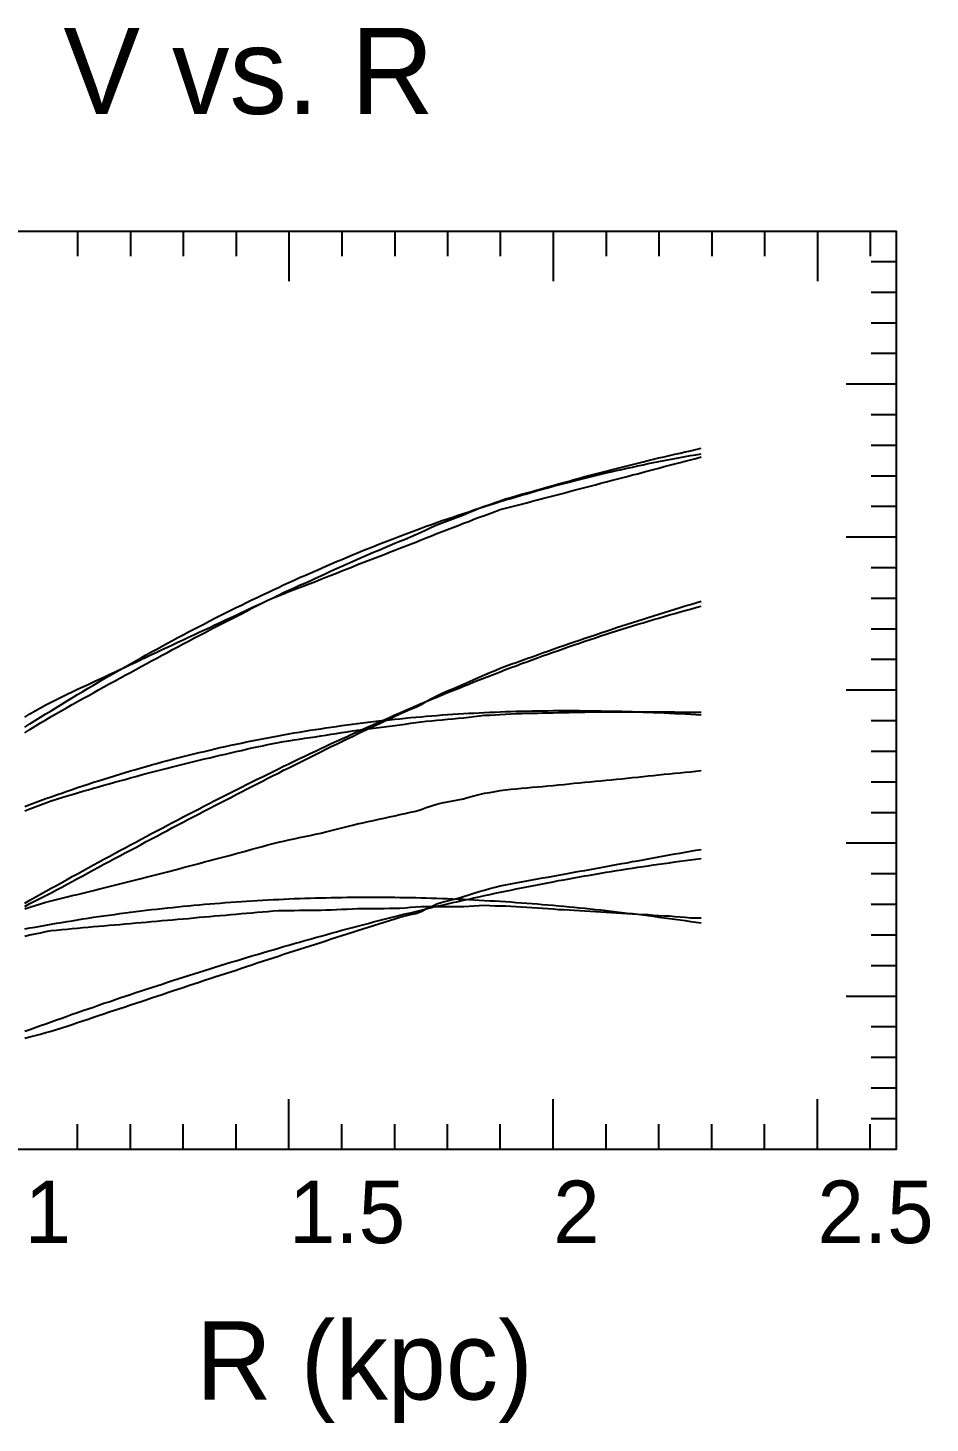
# Model space of a CAD drawing. Extents: x -35 to 184, y -35 to 143.
# Drawn here: x 68.1 to 183.5, y -35 to 143.4 of the extents above; entities that cross this region are included whole.
import ezdxf

# ---------------------------------------------------------------- set-up
doc = ezdxf.new("R2010")
doc.units = 0

msp = doc.modelspace()

# ---------------------------------------------------------------- linework, layer by layer
at = {"color": 0}
for p, q in [((74.41, 117.45), (74.41, 114.25)), ((81.17, 117.45), (81.17, 114.25)), ((87.94, 117.45), (87.94, 114.25)), ((94.7, 117.45), (94.7, 114.25)), ((101.47, 117.45), (101.47, 111.05)), ((108.23, 117.45), (108.23, 114.25)), ((115, 117.45), (115, 114.25)), ((121.76, 117.45), (121.76, 114.25)), ((128.52, 117.45), (128.52, 114.25)), ((135.29, 117.45), (135.29, 111.05)), ((142.05, 117.45), (142.05, 114.25)), ((148.82, 117.45), (148.82, 114.25)), ((155.58, 117.45), (155.58, 114.25)), ((162.35, 117.45), (162.35, 114.25)), ((169.11, 117.45), (169.11, 111.05)), ((175.88, 117.45), (175.88, 114.25)), ((179.2, 113.53), (176, 113.53)), ((179.2, 109.62), (176, 109.62)), ((179.2, 105.7), (176, 105.7)), ((179.2, 101.79), (176, 101.79)), ((179.2, 97.88), (172.8, 97.88)), ((179.2, 93.96), (176, 93.96)), ((179.2, 90.05), (176, 90.05)), ((179.2, 86.13), (176, 86.13)), ((179.2, 82.22), (176, 82.22)), ((179.2, 78.3), (172.8, 78.3)), ((179.2, 74.39), (176, 74.39)), ((179.2, 70.47), (176, 70.47)), ((179.2, 66.56), (176, 66.56)), ((179.2, 62.64), (176, 62.64)), ((179.2, 58.73), (172.8, 58.73)), ((179.2, 54.81), (176, 54.81)), ((179.2, 50.9), (176, 50.9)), ((179.2, 46.98), (176, 46.98)), ((179.2, 43.06), (176, 43.06)), ((179.2, 39.15), (172.8, 39.15)), ((179.2, 35.23), (176, 35.23)), ((179.2, 31.32), (176, 31.32)), ((179.2, 27.41), (176, 27.41)), ((179.2, 23.49), (176, 23.49)), ((179.2, 19.57), (172.8, 19.57)), ((179.2, 15.66), (176, 15.66)), ((179.2, 11.74), (176, 11.74)), ((179.2, 7.83), (176, 7.83)), ((101.47, 0), (101.47, 6.4)), ((135.29, 0), (135.29, 6.4)), ((169.11, 0), (169.11, 6.4)), ((179.2, 3.92), (176, 3.92)), ((74.41, 0), (74.41, 3.2)), ((81.17, 0), (81.17, 3.2)), ((87.94, 0), (87.94, 3.2)), ((94.7, 0), (94.7, 3.2)), ((108.23, 0), (108.23, 3.2)), ((115, 0), (115, 3.2)), ((121.76, 0), (121.76, 3.2)), ((128.52, 0), (128.52, 3.2)), ((142.05, 0), (142.05, 3.2)), ((148.82, 0), (148.82, 3.2)), ((155.58, 0), (155.58, 3.2)), ((162.35, 0), (162.35, 3.2)), ((175.88, 0), (175.88, 3.2))]:
    msp.add_line(p, q, dxfattribs=at)
msp.add_lwpolyline([(0, 0), (0, 117.45), (179.2, 117.45), (179.2, 0)], close=True, dxfattribs=at)
at = {"color": 4}
for points in [[(67.64, 53.3), (68.32, 53.72), (69, 54.13), (69.67, 54.54), (70.35, 54.95), (71.03, 55.37), (71.7, 55.74), (72.38, 56.13), (73.06, 56.5), (73.73, 56.89), (74.41, 57.27), (75.09, 57.65), (75.76, 58.03), (76.44, 58.41), (77.11, 58.78), (77.79, 59.15), (78.47, 59.53), (79.14, 59.9), (79.82, 60.27), (80.5, 60.65), (81.17, 61.01), (81.85, 61.38), (82.53, 61.76), (83.2, 62.12), (83.88, 62.49), (84.56, 62.85), (85.23, 63.22), (85.91, 63.57), (86.58, 63.94), (87.26, 64.3), (87.94, 64.65), (88.61, 65.02), (89.29, 65.37), (89.97, 65.73), (90.64, 66.09), (91.32, 66.44), (92, 66.79), (92.67, 67.14), (93.35, 67.48), (94.03, 67.83), (94.7, 68.17), (95.38, 68.52), (96.05, 68.86), (96.73, 69.21), (97.41, 69.55), (98.08, 69.89), (98.76, 70.23), (99.44, 70.56), (100.11, 70.9), (100.79, 71.21), (101.47, 71.52), (102.14, 71.83), (102.82, 72.15), (103.5, 72.44), (104.17, 72.74), (104.85, 73.05), (105.53, 73.35), (106.2, 73.66), (106.88, 73.98), (107.55, 74.28), (108.23, 74.58), (108.91, 74.9), (109.58, 75.2), (110.26, 75.51), (110.94, 75.8), (111.61, 76.09), (112.29, 76.37), (112.97, 76.66), (113.64, 76.95), (114.32, 77.23), (115, 77.52), (115.67, 77.8), (116.35, 78.07), (117.02, 78.36), (117.7, 78.63), (118.38, 78.94), (119.05, 79.26), (119.73, 79.57), (120.41, 79.88), (121.08, 80.16), (121.76, 80.41), (122.44, 80.66), (123.11, 80.92), (123.79, 81.17), (124.47, 81.45), (125.14, 81.73), (125.82, 82), (126.49, 82.26), (127.17, 82.5), (127.85, 82.73), (128.52, 82.97), (129.2, 83.19), (129.88, 83.39), (130.55, 83.59), (131.23, 83.79), (131.91, 83.99), (132.58, 84.17), (133.26, 84.37), (133.94, 84.55), (134.61, 84.74), (135.29, 84.93), (135.97, 85.12), (136.64, 85.3), (137.32, 85.49), (137.99, 85.68), (138.67, 85.86), (139.35, 86.05), (140.02, 86.23), (140.7, 86.4), (141.38, 86.58), (142.05, 86.75), (142.73, 86.92), (143.41, 87.1), (144.08, 87.27), (144.76, 87.43), (145.44, 87.61), (146.11, 87.78), (146.79, 87.94), (147.46, 88.12), (148.14, 88.28), (148.82, 88.44), (149.49, 88.6), (150.17, 88.76), (150.85, 88.91), (151.52, 89.07), (152.2, 89.22), (152.88, 89.36), (153.55, 89.53), (154.23, 89.68)], [(67.64, 31.08), (68.32, 31.44), (69, 31.78), (69.67, 32.12), (70.35, 32.48), (71.03, 32.83), (71.7, 33.18), (72.38, 33.55), (73.06, 33.9), (73.73, 34.27), (74.41, 34.64), (75.09, 35), (75.76, 35.37), (76.44, 35.74), (77.11, 36.1), (77.79, 36.46), (78.47, 36.83), (79.14, 37.19), (79.82, 37.55), (80.5, 37.92), (81.17, 38.27), (81.85, 38.63), (82.53, 39), (83.2, 39.36), (83.88, 39.71), (84.56, 40.08), (85.23, 40.43), (85.91, 40.79), (86.58, 41.16), (87.26, 41.51), (87.94, 41.86), (88.61, 42.22), (89.29, 42.57), (89.97, 42.92), (90.64, 43.29), (91.32, 43.63), (92, 43.98), (92.67, 44.34), (93.35, 44.68), (94.03, 45.02), (94.7, 45.38), (95.38, 45.72), (96.05, 46.07), (96.73, 46.42), (97.41, 46.77), (98.08, 47.11), (98.76, 47.46), (99.44, 47.8), (100.11, 48.14), (100.79, 48.49), (101.47, 48.82), (102.14, 49.16), (102.82, 49.5), (103.5, 49.83), (104.17, 50.16), (104.85, 50.51), (105.53, 50.84), (106.2, 51.17), (106.88, 51.51), (107.55, 51.84), (108.23, 52.16), (108.91, 52.5), (109.58, 52.82), (110.26, 53.14), (110.94, 53.48), (111.61, 53.8), (112.29, 54.12), (112.97, 54.45), (113.64, 54.77), (114.32, 55.08), (115, 55.41), (115.67, 55.73), (116.35, 56), (117.02, 56.3), (117.7, 56.58), (118.38, 56.91), (119.05, 57.29), (119.73, 57.66), (120.41, 58.02), (121.08, 58.35), (121.76, 58.63), (122.44, 58.92), (123.11, 59.21), (123.79, 59.51), (124.47, 59.81), (125.14, 60.12), (125.82, 60.41), (126.49, 60.7), (127.17, 60.99), (127.85, 61.27), (128.52, 61.54), (129.2, 61.8), (129.88, 62.05), (130.55, 62.29), (131.23, 62.54), (131.91, 62.78), (132.58, 63.02), (133.26, 63.27), (133.94, 63.51), (134.61, 63.74), (135.29, 63.99), (135.97, 64.22), (136.64, 64.45), (137.32, 64.69), (137.99, 64.92), (138.67, 65.15), (139.35, 65.38), (140.02, 65.61), (140.7, 65.83), (141.38, 66.07), (142.05, 66.29), (142.73, 66.51), (143.41, 66.74), (144.08, 66.96), (144.76, 67.18), (145.44, 67.4), (146.11, 67.61), (146.79, 67.83), (147.46, 68.05), (148.14, 68.26), (148.82, 68.47), (149.49, 68.69), (150.17, 68.89), (150.85, 69.1), (151.52, 69.31), (152.2, 69.51), (152.88, 69.71), (153.55, 69.92), (154.23, 70.11)], [(67.64, 43.29), (68.32, 43.55), (69, 43.81), (69.67, 44.07), (70.35, 44.33), (71.03, 44.58), (71.7, 44.78), (72.38, 44.99), (73.06, 45.2), (73.73, 45.41), (74.41, 45.61), (75.09, 45.81), (75.76, 46), (76.44, 46.2), (77.11, 46.39), (77.79, 46.58), (78.47, 46.77), (79.14, 46.96), (79.82, 47.14), (80.5, 47.33), (81.17, 47.52), (81.85, 47.7), (82.53, 47.89), (83.2, 48.06), (83.88, 48.25), (84.56, 48.42), (85.23, 48.6), (85.91, 48.76), (86.58, 48.93), (87.26, 49.1), (87.94, 49.27), (88.61, 49.44), (89.29, 49.61), (89.97, 49.78), (90.64, 49.94), (91.32, 50.1), (92, 50.26), (92.67, 50.42), (93.35, 50.57), (94.03, 50.73), (94.7, 50.88), (95.38, 51.03), (96.05, 51.18), (96.73, 51.34), (97.41, 51.48), (98.08, 51.63), (98.76, 51.77), (99.44, 51.91), (100.11, 52.05), (100.79, 52.15), (101.47, 52.27), (102.14, 52.37), (102.82, 52.48), (103.5, 52.58), (104.17, 52.68), (104.85, 52.78), (105.53, 52.88), (106.2, 52.99), (106.88, 53.1), (107.55, 53.2), (108.23, 53.31), (108.91, 53.42), (109.58, 53.53), (110.26, 53.64), (110.94, 53.72), (111.61, 53.81), (112.29, 53.89), (112.97, 53.97), (113.64, 54.05), (114.32, 54.13), (115, 54.21), (115.67, 54.29), (116.35, 54.4), (117.02, 54.5), (117.7, 54.6), (118.38, 54.7), (119.05, 54.77), (119.73, 54.83), (120.41, 54.9), (121.08, 54.96), (121.76, 55.03), (122.44, 55.09), (123.11, 55.15), (123.79, 55.21), (124.47, 55.29), (125.14, 55.37), (125.82, 55.44), (126.49, 55.52), (127.17, 55.55), (127.85, 55.6), (128.52, 55.64), (129.2, 55.68), (129.88, 55.71), (130.55, 55.74), (131.23, 55.76), (131.91, 55.78), (132.58, 55.8), (133.26, 55.81), (133.94, 55.82), (134.61, 55.84), (135.29, 55.85), (135.97, 55.87), (136.64, 55.88), (137.32, 55.9), (137.99, 55.92), (138.67, 55.93), (139.35, 55.94), (140.02, 55.95), (140.7, 55.95), (141.38, 55.96), (142.05, 55.96), (142.73, 55.96), (143.41, 55.96), (144.08, 55.96), (144.76, 55.96), (145.44, 55.97), (146.11, 55.97), (146.79, 55.98), (147.46, 55.98), (148.14, 55.98), (148.82, 55.97), (149.49, 55.97), (150.17, 55.96), (150.85, 55.95), (151.52, 55.94), (152.2, 55.92), (152.88, 55.91), (153.55, 55.92), (154.23, 55.92)]]:
    msp.add_lwpolyline(points, dxfattribs=at)
at = {"color": 3}
for points in [[(67.64, 54.01), (68.32, 54.43), (69, 54.85), (69.67, 55.28), (70.35, 55.7), (71.03, 56.11), (71.7, 56.53), (72.38, 56.95), (73.06, 57.36), (73.73, 57.77), (74.41, 58.18), (75.09, 58.58), (75.76, 58.98), (76.44, 59.39), (77.11, 59.78), (77.79, 60.18), (78.47, 60.57), (79.14, 60.96), (79.82, 61.35), (80.5, 61.74), (81.17, 62.12), (81.85, 62.5), (82.53, 62.88), (83.2, 63.25), (83.88, 63.63), (84.56, 64), (85.23, 64.38), (85.91, 64.74), (86.58, 65.1), (87.26, 65.46), (87.94, 65.83), (88.61, 66.18), (89.29, 66.54), (89.97, 66.89), (90.64, 67.24), (91.32, 67.59), (92, 67.93), (92.67, 68.28), (93.35, 68.61), (94.03, 68.96), (94.7, 69.29), (95.38, 69.62), (96.05, 69.95), (96.73, 70.28), (97.41, 70.61), (98.08, 70.93), (98.76, 71.25), (99.44, 71.57), (100.11, 71.88), (100.79, 72.2), (101.47, 72.51), (102.14, 72.81), (102.82, 73.13), (103.5, 73.42), (104.17, 73.72), (104.85, 74.02), (105.53, 74.32), (106.2, 74.61), (106.88, 74.9), (107.55, 75.19), (108.23, 75.47), (108.91, 75.76), (109.58, 76.04), (110.26, 76.32), (110.94, 76.59), (111.61, 76.87), (112.29, 77.13), (112.97, 77.41), (113.64, 77.67), (114.32, 77.93), (115, 78.19), (115.67, 78.45), (116.35, 78.7), (117.02, 78.96), (117.7, 79.21), (118.38, 79.45), (119.05, 79.7), (119.73, 79.94), (120.41, 80.18), (121.08, 80.42), (121.76, 80.65), (122.44, 80.88), (123.11, 81.12), (123.79, 81.34), (124.47, 81.56), (125.14, 81.79), (125.82, 82.01), (126.49, 82.22), (127.17, 82.44), (127.85, 82.65), (128.52, 82.86), (129.2, 83.07), (129.88, 83.27), (130.55, 83.47), (131.23, 83.67), (131.91, 83.87), (132.58, 84.06), (133.26, 84.26), (133.94, 84.44), (134.61, 84.63), (135.29, 84.82), (135.97, 84.99), (136.64, 85.17), (137.32, 85.35), (137.99, 85.52), (138.67, 85.69), (139.35, 85.87), (140.02, 86.03), (140.7, 86.19), (141.38, 86.36), (142.05, 86.52), (142.73, 86.67), (143.41, 86.83), (144.08, 86.98), (144.76, 87.13), (145.44, 87.28), (146.11, 87.42), (146.79, 87.56), (147.46, 87.71), (148.14, 87.84), (148.82, 87.98), (149.49, 88.11), (150.17, 88.24), (150.85, 88.37), (151.52, 88.5), (152.2, 88.62), (152.88, 88.74), (153.55, 88.86), (154.23, 88.98)], [(67.64, 31.51), (68.32, 31.88), (69, 32.26), (69.67, 32.64), (70.35, 33.02), (71.03, 33.39), (71.7, 33.77), (72.38, 34.14), (73.06, 34.51), (73.73, 34.89), (74.41, 35.26), (75.09, 35.63), (75.76, 36.01), (76.44, 36.38), (77.11, 36.74), (77.79, 37.12), (78.47, 37.48), (79.14, 37.84), (79.82, 38.21), (80.5, 38.58), (81.17, 38.94), (81.85, 39.3), (82.53, 39.67), (83.2, 40.02), (83.88, 40.39), (84.56, 40.75), (85.23, 41.1), (85.91, 41.46), (86.58, 41.82), (87.26, 42.17), (87.94, 42.52), (88.61, 42.88), (89.29, 43.22), (89.97, 43.57), (90.64, 43.93), (91.32, 44.27), (92, 44.62), (92.67, 44.96), (93.35, 45.3), (94.03, 45.65), (94.7, 45.99), (95.38, 46.33), (96.05, 46.67), (96.73, 47.01), (97.41, 47.34), (98.08, 47.67), (98.76, 48.01), (99.44, 48.34), (100.11, 48.67), (100.79, 49), (101.47, 49.32), (102.14, 49.65), (102.82, 49.98), (103.5, 50.3), (104.17, 50.62), (104.85, 50.94), (105.53, 51.26), (106.2, 51.58), (106.88, 51.9), (107.55, 52.21), (108.23, 52.52), (108.91, 52.83), (109.58, 53.14), (110.26, 53.44), (110.94, 53.76), (111.61, 54.06), (112.29, 54.36), (112.97, 54.66), (113.64, 54.96), (114.32, 55.26), (115, 55.56), (115.67, 55.85), (116.35, 56.14), (117.02, 56.44), (117.7, 56.72), (118.38, 57.01), (119.05, 57.3), (119.73, 57.58), (120.41, 57.86), (121.08, 58.14), (121.76, 58.42), (122.44, 58.69), (123.11, 58.97), (123.79, 59.24), (124.47, 59.51), (125.14, 59.79), (125.82, 60.05), (126.49, 60.31), (127.17, 60.58), (127.85, 60.84), (128.52, 61.1), (129.2, 61.36), (129.88, 61.62), (130.55, 61.87), (131.23, 62.13), (131.91, 62.37), (132.58, 62.62), (133.26, 62.87), (133.94, 63.11), (134.61, 63.35), (135.29, 63.6), (135.97, 63.83), (136.64, 64.07), (137.32, 64.31), (137.99, 64.54), (138.67, 64.76), (139.35, 65), (140.02, 65.22), (140.7, 65.44), (141.38, 65.67), (142.05, 65.89), (142.73, 66.1), (143.41, 66.32), (144.08, 66.53), (144.76, 66.74), (145.44, 66.96), (146.11, 67.16), (146.79, 67.36), (147.46, 67.57), (148.14, 67.77), (148.82, 67.96), (149.49, 68.17), (150.17, 68.36), (150.85, 68.55), (151.52, 68.74), (152.2, 68.93), (152.88, 69.11), (153.55, 69.3), (154.23, 69.48)], [(67.64, 43.86), (68.32, 44.11), (69, 44.36), (69.67, 44.61), (70.35, 44.86), (71.03, 45.1), (71.7, 45.34), (72.38, 45.58), (73.06, 45.81), (73.73, 46.04), (74.41, 46.27), (75.09, 46.5), (75.76, 46.72), (76.44, 46.95), (77.11, 47.15), (77.79, 47.37), (78.47, 47.58), (79.14, 47.79), (79.82, 47.99), (80.5, 48.2), (81.17, 48.4), (81.85, 48.6), (82.53, 48.79), (83.2, 48.98), (83.88, 49.18), (84.56, 49.36), (85.23, 49.55), (85.91, 49.72), (86.58, 49.9), (87.26, 50.07), (87.94, 50.25), (88.61, 50.42), (89.29, 50.59), (89.97, 50.75), (90.64, 50.91), (91.32, 51.07), (92, 51.23), (92.67, 51.39), (93.35, 51.53), (94.03, 51.69), (94.7, 51.83), (95.38, 51.97), (96.05, 52.11), (96.73, 52.25), (97.41, 52.39), (98.08, 52.52), (98.76, 52.65), (99.44, 52.78), (100.11, 52.9), (100.79, 53.02), (101.47, 53.15), (102.14, 53.26), (102.82, 53.38), (103.5, 53.49), (104.17, 53.6), (104.85, 53.71), (105.53, 53.81), (106.2, 53.91), (106.88, 54.01), (107.55, 54.11), (108.23, 54.21), (108.91, 54.3), (109.58, 54.39), (110.26, 54.48), (110.94, 54.56), (111.61, 54.65), (112.29, 54.72), (112.97, 54.8), (113.64, 54.88), (114.32, 54.95), (115, 55.02), (115.67, 55.09), (116.35, 55.16), (117.02, 55.22), (117.7, 55.29), (118.38, 55.34), (119.05, 55.4), (119.73, 55.45), (120.41, 55.51), (121.08, 55.56), (121.76, 55.61), (122.44, 55.65), (123.11, 55.69), (123.79, 55.74), (124.47, 55.78), (125.14, 55.81), (125.82, 55.85), (126.49, 55.88), (127.17, 55.91), (127.85, 55.94), (128.52, 55.96), (129.2, 55.99), (129.88, 56.01), (130.55, 56.03), (131.23, 56.05), (131.91, 56.06), (132.58, 56.08), (133.26, 56.09), (133.94, 56.1), (134.61, 56.11), (135.29, 56.12), (135.97, 56.12), (136.64, 56.12), (137.32, 56.12), (137.99, 56.12), (138.67, 56.12), (139.35, 56.11), (140.02, 56.11), (140.7, 56.1), (141.38, 56.09), (142.05, 56.07), (142.73, 56.06), (143.41, 56.04), (144.08, 56.03), (144.76, 56.01), (145.44, 55.99), (146.11, 55.97), (146.79, 55.94), (147.46, 55.92), (148.14, 55.89), (148.82, 55.86), (149.49, 55.83), (150.17, 55.8), (150.85, 55.77), (151.52, 55.74), (152.2, 55.7), (152.88, 55.66), (153.55, 55.63), (154.23, 55.59)]]:
    msp.add_lwpolyline(points, dxfattribs=at)
at = {"color": 6}
for points in [[(67.64, 55.3), (68.32, 55.69), (69, 56.08), (69.67, 56.48), (70.35, 56.87), (71.03, 57.21), (71.7, 57.55), (72.38, 57.89), (73.06, 58.23), (73.73, 58.53), (74.41, 58.85), (75.09, 59.16), (75.76, 59.47), (76.44, 59.79), (77.11, 60.1), (77.79, 60.42), (78.47, 60.74), (79.14, 61.05), (79.82, 61.37), (80.5, 61.69), (81.17, 62.01), (81.85, 62.33), (82.53, 62.65), (83.2, 62.96), (83.88, 63.28), (84.56, 63.6), (85.23, 63.92), (85.91, 64.24), (86.58, 64.55), (87.26, 64.87), (87.94, 65.18), (88.61, 65.5), (89.29, 65.82), (89.97, 66.14), (90.64, 66.45), (91.32, 66.77), (92, 67.09), (92.67, 67.4), (93.35, 67.72), (94.03, 68.03), (94.7, 68.35), (95.38, 68.67), (96.05, 68.98), (96.73, 69.3), (97.41, 69.61), (98.08, 69.92), (98.76, 70.23), (99.44, 70.54), (100.11, 70.81), (100.79, 71.08), (101.47, 71.36), (102.14, 71.63), (102.82, 71.88), (103.5, 72.14), (104.17, 72.39), (104.85, 72.64), (105.53, 72.92), (106.2, 73.19), (106.88, 73.45), (107.55, 73.72), (108.23, 73.99), (108.91, 74.26), (109.58, 74.53), (110.26, 74.79), (110.94, 75.05), (111.61, 75.31), (112.29, 75.57), (112.97, 75.84), (113.64, 76.11), (114.32, 76.38), (115, 76.65), (115.67, 76.91), (116.35, 77.16), (117.02, 77.42), (117.7, 77.68), (118.38, 77.95), (119.05, 78.22), (119.73, 78.49), (120.41, 78.76), (121.08, 79.02), (121.76, 79.29), (122.44, 79.56), (123.11, 79.82), (123.79, 80.08), (124.47, 80.33), (125.14, 80.59), (125.82, 80.85), (126.49, 81.09), (127.17, 81.34), (127.85, 81.58), (128.52, 81.83), (129.2, 82), (129.88, 82.18), (130.55, 82.36), (131.23, 82.55), (131.91, 82.72), (132.58, 82.9), (133.26, 83.07), (133.94, 83.25), (134.61, 83.43), (135.29, 83.6), (135.97, 83.78), (136.64, 83.95), (137.32, 84.13), (137.99, 84.31), (138.67, 84.49), (139.35, 84.67), (140.02, 84.84), (140.7, 85.02), (141.38, 85.2), (142.05, 85.37), (142.73, 85.55), (143.41, 85.72), (144.08, 85.9), (144.76, 86.08), (145.44, 86.26), (146.11, 86.43), (146.79, 86.61), (147.46, 86.79), (148.14, 86.97), (148.82, 87.15), (149.49, 87.33), (150.17, 87.51), (150.85, 87.68), (151.52, 87.86), (152.2, 88.04), (152.88, 88.22), (153.55, 88.39), (154.23, 88.57)], [(67.64, 14.21), (68.32, 14.39), (69, 14.57), (69.67, 14.75), (70.35, 14.93), (71.03, 15.13), (71.7, 15.34), (72.38, 15.55), (73.06, 15.75), (73.73, 15.98), (74.41, 16.21), (75.09, 16.44), (75.76, 16.67), (76.44, 16.89), (77.11, 17.12), (77.79, 17.35), (78.47, 17.57), (79.14, 17.8), (79.82, 18.02), (80.5, 18.24), (81.17, 18.47), (81.85, 18.69), (82.53, 18.92), (83.2, 19.14), (83.88, 19.37), (84.56, 19.6), (85.23, 19.82), (85.91, 20.05), (86.58, 20.27), (87.26, 20.5), (87.94, 20.72), (88.61, 20.94), (89.29, 21.17), (89.97, 21.39), (90.64, 21.62), (91.32, 21.85), (92, 22.07), (92.67, 22.28), (93.35, 22.5), (94.03, 22.71), (94.7, 22.93), (95.38, 23.16), (96.05, 23.39), (96.73, 23.61), (97.41, 23.84), (98.08, 24.06), (98.76, 24.28), (99.44, 24.51), (100.11, 24.73), (100.79, 24.95), (101.47, 25.17), (102.14, 25.39), (102.82, 25.6), (103.5, 25.82), (104.17, 26.03), (104.85, 26.25), (105.53, 26.47), (106.2, 26.69), (106.88, 26.91), (107.55, 27.13), (108.23, 27.35), (108.91, 27.56), (109.58, 27.78), (110.26, 27.99), (110.94, 28.21), (111.61, 28.42), (112.29, 28.64), (112.97, 28.85), (113.64, 29.07), (114.32, 29.28), (115, 29.5), (115.67, 29.71), (116.35, 29.85), (117.02, 30.02), (117.7, 30.18), (118.38, 30.43), (119.05, 30.75), (119.73, 31.07), (120.41, 31.39), (121.08, 31.62), (121.76, 31.8), (122.44, 31.98), (123.11, 32.15), (123.79, 32.35), (124.47, 32.56), (125.14, 32.77), (125.82, 32.98), (126.49, 33.17), (127.17, 33.35), (127.85, 33.53), (128.52, 33.71), (129.2, 33.84), (129.88, 33.97), (130.55, 34.09), (131.23, 34.22), (131.91, 34.34), (132.58, 34.46), (133.26, 34.59), (133.94, 34.71), (134.61, 34.83), (135.29, 34.96), (135.97, 35.08), (136.64, 35.2), (137.32, 35.32), (137.99, 35.45), (138.67, 35.57), (139.35, 35.69), (140.02, 35.81), (140.7, 35.94), (141.38, 36.06), (142.05, 36.18), (142.73, 36.31), (143.41, 36.43), (144.08, 36.55), (144.76, 36.67), (145.44, 36.8), (146.11, 36.92), (146.79, 37.04), (147.46, 37.17), (148.14, 37.29), (148.82, 37.41), (149.49, 37.53), (150.17, 37.66), (150.85, 37.78), (151.52, 37.9), (152.2, 38.02), (152.88, 38.13), (153.55, 38.25), (154.23, 38.37)]]:
    msp.add_lwpolyline(points, dxfattribs=at)
at = {"color": 1}
msp.add_lwpolyline([(67.64, 30.77), (68.32, 30.99), (69, 31.19), (69.67, 31.39), (70.35, 31.6), (71.03, 31.81), (71.7, 31.95), (72.38, 32.12), (73.06, 32.28), (73.73, 32.46), (74.41, 32.62), (75.09, 32.79), (75.76, 32.96), (76.44, 33.12), (77.11, 33.28), (77.79, 33.45), (78.47, 33.61), (79.14, 33.78), (79.82, 33.95), (80.5, 34.12), (81.17, 34.3), (81.85, 34.47), (82.53, 34.64), (83.2, 34.82), (83.88, 34.99), (84.56, 35.17), (85.23, 35.34), (85.91, 35.51), (86.58, 35.69), (87.26, 35.86), (87.94, 36.04), (88.61, 36.22), (89.29, 36.4), (89.97, 36.58), (90.64, 36.77), (91.32, 36.95), (92, 37.13), (92.67, 37.3), (93.35, 37.47), (94.03, 37.65), (94.7, 37.83), (95.38, 38.02), (96.05, 38.2), (96.73, 38.39), (97.41, 38.58), (98.08, 38.76), (98.76, 38.94), (99.44, 39.12), (100.11, 39.3), (100.79, 39.44), (101.47, 39.59), (102.14, 39.74), (102.82, 39.88), (103.5, 40.02), (104.17, 40.16), (104.85, 40.3), (105.53, 40.46), (106.2, 40.62), (106.88, 40.78), (107.55, 40.95), (108.23, 41.12), (108.91, 41.29), (109.58, 41.46), (110.26, 41.63), (110.94, 41.78), (111.61, 41.92), (112.29, 42.07), (112.97, 42.22), (113.64, 42.37), (114.32, 42.52), (115, 42.67), (115.67, 42.82), (116.35, 42.97), (117.02, 43.12), (117.7, 43.28), (118.38, 43.49), (119.05, 43.71), (119.73, 43.93), (120.41, 44.16), (121.08, 44.32), (121.76, 44.45), (122.44, 44.58), (123.11, 44.7), (123.79, 44.85), (124.47, 45.03), (125.14, 45.21), (125.82, 45.39), (126.49, 45.55), (127.17, 45.66), (127.85, 45.78), (128.52, 45.91), (129.2, 45.99), (129.88, 46.06), (130.55, 46.13), (131.23, 46.2), (131.91, 46.26), (132.58, 46.31), (133.26, 46.37), (133.94, 46.43), (134.61, 46.49), (135.29, 46.55), (135.97, 46.62), (136.64, 46.68), (137.32, 46.75), (137.99, 46.82), (138.67, 46.89), (139.35, 46.97), (140.02, 47.03), (140.7, 47.09), (141.38, 47.16), (142.05, 47.22), (142.73, 47.28), (143.41, 47.35), (144.08, 47.41), (144.76, 47.48), (145.44, 47.55), (146.11, 47.62), (146.79, 47.7), (147.46, 47.77), (148.14, 47.84), (148.82, 47.91), (149.49, 47.98), (150.17, 48.05), (150.85, 48.11), (151.52, 48.17), (152.2, 48.23), (152.88, 48.29), (153.55, 48.38), (154.23, 48.46)], dxfattribs=at)
at = {"color": 2}
for points in [[(67.64, 30.77), (68.32, 30.99), (69, 31.19), (69.67, 31.39), (70.35, 31.6), (71.03, 31.81), (71.7, 31.95), (72.38, 32.12), (73.06, 32.28), (73.73, 32.46), (74.41, 32.62), (75.09, 32.79), (75.76, 32.96), (76.44, 33.12), (77.11, 33.28), (77.79, 33.45), (78.47, 33.61), (79.14, 33.78), (79.82, 33.95), (80.5, 34.12), (81.17, 34.3), (81.85, 34.47), (82.53, 34.64), (83.2, 34.82), (83.88, 34.99), (84.56, 35.17), (85.23, 35.34), (85.91, 35.51), (86.58, 35.69), (87.26, 35.86), (87.94, 36.04), (88.61, 36.22), (89.29, 36.4), (89.97, 36.58), (90.64, 36.77), (91.32, 36.95), (92, 37.13), (92.67, 37.3), (93.35, 37.47), (94.03, 37.65), (94.7, 37.83), (95.38, 38.02), (96.05, 38.2), (96.73, 38.39), (97.41, 38.58), (98.08, 38.76), (98.76, 38.94), (99.44, 39.12), (100.11, 39.3), (100.79, 39.44), (101.47, 39.59), (102.14, 39.74), (102.82, 39.88), (103.5, 40.02), (104.17, 40.16), (104.85, 40.3), (105.53, 40.46), (106.2, 40.62), (106.88, 40.78), (107.55, 40.95), (108.23, 41.12), (108.91, 41.29), (109.58, 41.46), (110.26, 41.63), (110.94, 41.78), (111.61, 41.92), (112.29, 42.07), (112.97, 42.22), (113.64, 42.37), (114.32, 42.52), (115, 42.67), (115.67, 42.82), (116.35, 42.97), (117.02, 43.12), (117.7, 43.28), (118.38, 43.49), (119.05, 43.71), (119.73, 43.93), (120.41, 44.16), (121.08, 44.32), (121.76, 44.45), (122.44, 44.58), (123.11, 44.7), (123.79, 44.85), (124.47, 45.03), (125.14, 45.21), (125.82, 45.39), (126.49, 45.55), (127.17, 45.66), (127.85, 45.78), (128.52, 45.91), (129.2, 45.99), (129.88, 46.06), (130.55, 46.13), (131.23, 46.2), (131.91, 46.26), (132.58, 46.31), (133.26, 46.37), (133.94, 46.43), (134.61, 46.49), (135.29, 46.55), (135.97, 46.62), (136.64, 46.68), (137.32, 46.75), (137.99, 46.82), (138.67, 46.89), (139.35, 46.97), (140.02, 47.03), (140.7, 47.09), (141.38, 47.16), (142.05, 47.22), (142.73, 47.28), (143.41, 47.35), (144.08, 47.41), (144.76, 47.48), (145.44, 47.55), (146.11, 47.62), (146.79, 47.7), (147.46, 47.77), (148.14, 47.84), (148.82, 47.91), (149.49, 47.98), (150.17, 48.05), (150.85, 48.11), (151.52, 48.17), (152.2, 48.23), (152.88, 48.29), (153.55, 48.38), (154.23, 48.46)], [(67.64, 15.12), (68.32, 15.33), (69, 15.58), (69.67, 15.85), (70.35, 16.06), (71.03, 16.31), (71.7, 16.57), (72.38, 16.78), (73.06, 17.03), (73.73, 17.29), (74.41, 17.5), (75.09, 17.74), (75.76, 17.99), (76.44, 18.2), (77.11, 18.44), (77.79, 18.69), (78.47, 18.89), (79.14, 19.13), (79.82, 19.37), (80.5, 19.58), (81.17, 19.81), (81.85, 20.05), (82.53, 20.26), (83.2, 20.48), (83.88, 20.72), (84.56, 20.93), (85.23, 21.15), (85.91, 21.38), (86.58, 21.58), (87.26, 21.8), (87.94, 22.03), (88.61, 22.23), (89.29, 22.45), (89.97, 22.68), (90.64, 22.88), (91.32, 23.09), (92, 23.31), (92.67, 23.51), (93.35, 23.72), (94.03, 23.93), (94.7, 24.13), (95.38, 24.33), (96.05, 24.55), (96.73, 24.74), (97.41, 24.94), (98.08, 25.15), (98.76, 25.34), (99.44, 25.54), (100.11, 25.74), (100.79, 25.93), (101.47, 26.13), (102.14, 26.33), (102.82, 26.51), (103.5, 26.7), (104.17, 26.9), (104.85, 27.08), (105.53, 27.27), (106.2, 27.46), (106.88, 27.64), (107.55, 27.83), (108.23, 28.02), (108.91, 28.19), (109.58, 28.37), (110.26, 28.56), (110.94, 28.73), (111.61, 28.91), (112.29, 29.09), (112.97, 29.26), (113.64, 29.43), (114.32, 29.6), (115, 29.77), (115.67, 29.94), (116.35, 30.11), (117.02, 30.27), (117.7, 30.44), (118.38, 30.61), (119.05, 30.76), (119.73, 30.92), (120.41, 31.09), (121.08, 31.24), (121.76, 31.4), (122.44, 31.56), (123.11, 31.71), (123.79, 31.86), (124.47, 32.02), (125.14, 32.16), (125.82, 32.31), (126.49, 32.46), (127.17, 32.61), (127.85, 32.75), (128.52, 32.89), (129.2, 33.03), (129.88, 33.17), (130.55, 33.31), (131.23, 33.45), (131.91, 33.58), (132.58, 33.72), (133.26, 33.85), (133.94, 33.98), (134.61, 34.11), (135.29, 34.24), (135.97, 34.37), (136.64, 34.49), (137.32, 34.62), (137.99, 34.74), (138.67, 34.86), (139.35, 34.98), (140.02, 35.09), (140.7, 35.21), (141.38, 35.33), (142.05, 35.44), (142.73, 35.55), (143.41, 35.66), (144.08, 35.77), (144.76, 35.87), (145.44, 35.98), (146.11, 36.08), (146.79, 36.18), (147.46, 36.28), (148.14, 36.38), (148.82, 36.48), (149.49, 36.57), (150.17, 36.66), (150.85, 36.76), (151.52, 36.85), (152.2, 36.93), (152.88, 37.02), (153.55, 37.11), (154.23, 37.19)], [(67.64, 28.19), (68.32, 28.32), (69, 28.44), (69.67, 28.56), (70.35, 28.68), (71.03, 28.8), (71.7, 28.92), (72.38, 29.03), (73.06, 29.16), (73.73, 29.25), (74.41, 29.37), (75.09, 29.47), (75.76, 29.57), (76.44, 29.68), (77.11, 29.77), (77.79, 29.87), (78.47, 29.96), (79.14, 30.06), (79.82, 30.15), (80.5, 30.24), (81.17, 30.33), (81.85, 30.42), (82.53, 30.5), (83.2, 30.58), (83.88, 30.66), (84.56, 30.74), (85.23, 30.81), (85.91, 30.88), (86.58, 30.95), (87.26, 31.02), (87.94, 31.09), (88.61, 31.16), (89.29, 31.22), (89.97, 31.28), (90.64, 31.35), (91.32, 31.4), (92, 31.46), (92.67, 31.51), (93.35, 31.56), (94.03, 31.62), (94.7, 31.66), (95.38, 31.71), (96.05, 31.75), (96.73, 31.79), (97.41, 31.83), (98.08, 31.87), (98.76, 31.91), (99.44, 31.95), (100.11, 31.98), (100.79, 32.01), (101.47, 32.04), (102.14, 32.07), (102.82, 32.1), (103.5, 32.12), (104.17, 32.14), (104.85, 32.16), (105.53, 32.18), (106.2, 32.19), (106.88, 32.21), (107.55, 32.22), (108.23, 32.23), (108.91, 32.24), (109.58, 32.25), (110.26, 32.26), (110.94, 32.26), (111.61, 32.26), (112.29, 32.26), (112.97, 32.26), (113.64, 32.25), (114.32, 32.25), (115, 32.24), (115.67, 32.23), (116.35, 32.22), (117.02, 32.21), (117.7, 32.2), (118.38, 32.18), (119.05, 32.16), (119.73, 32.14), (120.41, 32.12), (121.08, 32.1), (121.76, 32.07), (122.44, 32.05), (123.11, 32.02), (123.79, 31.99), (124.47, 31.96), (125.14, 31.92), (125.82, 31.89), (126.49, 31.85), (127.17, 31.81), (127.85, 31.77), (128.52, 31.73), (129.2, 31.69), (129.88, 31.64), (130.55, 31.59), (131.23, 31.55), (131.91, 31.5), (132.58, 31.44), (133.26, 31.39), (133.94, 31.34), (134.61, 31.28), (135.29, 31.22), (135.97, 31.16), (136.64, 31.1), (137.32, 31.03), (137.99, 30.97), (138.67, 30.9), (139.35, 30.83), (140.02, 30.76), (140.7, 30.69), (141.38, 30.62), (142.05, 30.55), (142.73, 30.47), (143.41, 30.39), (144.08, 30.31), (144.76, 30.23), (145.44, 30.15), (146.11, 30.07), (146.79, 29.99), (147.46, 29.9), (148.14, 29.81), (148.82, 29.72), (149.49, 29.63), (150.17, 29.54), (150.85, 29.45), (151.52, 29.35), (152.2, 29.26), (152.88, 29.16), (153.55, 29.06), (154.23, 28.97)]]:
    msp.add_lwpolyline(points, dxfattribs=at)
at = {"color": 5}
msp.add_lwpolyline([(67.64, 27.29), (68.32, 27.44), (69, 27.58), (69.67, 27.71), (70.35, 27.85), (71.03, 27.99), (71.7, 28.03), (72.38, 28.11), (73.06, 28.18), (73.73, 28.25), (74.41, 28.31), (75.09, 28.37), (75.76, 28.43), (76.44, 28.49), (77.11, 28.54), (77.79, 28.6), (78.47, 28.66), (79.14, 28.72), (79.82, 28.78), (80.5, 28.84), (81.17, 28.9), (81.85, 28.96), (82.53, 29.02), (83.2, 29.08), (83.88, 29.15), (84.56, 29.2), (85.23, 29.26), (85.91, 29.31), (86.58, 29.37), (87.26, 29.43), (87.94, 29.49), (88.61, 29.55), (89.29, 29.61), (89.97, 29.68), (90.64, 29.74), (91.32, 29.8), (92, 29.86), (92.67, 29.92), (93.35, 29.97), (94.03, 30.03), (94.7, 30.08), (95.38, 30.15), (96.05, 30.21), (96.73, 30.27), (97.41, 30.33), (98.08, 30.38), (98.76, 30.44), (99.44, 30.5), (100.11, 30.55), (100.79, 30.55), (101.47, 30.56), (102.14, 30.57), (102.82, 30.58), (103.5, 30.58), (104.17, 30.58), (104.85, 30.58), (105.53, 30.6), (106.2, 30.62), (106.88, 30.65), (107.55, 30.67), (108.23, 30.71), (108.91, 30.74), (109.58, 30.78), (110.26, 30.81), (110.94, 30.82), (111.61, 30.82), (112.29, 30.82), (112.97, 30.82), (113.64, 30.82), (114.32, 30.83), (115, 30.84), (115.67, 30.84), (116.35, 30.9), (117.02, 30.96), (117.7, 31.01), (118.38, 31.07), (119.05, 31.06), (119.73, 31.06), (120.41, 31.06), (121.08, 31.06), (121.76, 31.06), (122.44, 31.06), (123.11, 31.06), (123.79, 31.06), (124.47, 31.11), (125.14, 31.14), (125.82, 31.18), (126.49, 31.22), (127.17, 31.18), (127.85, 31.17), (128.52, 31.16), (129.2, 31.14), (129.88, 31.1), (130.55, 31.07), (131.23, 31.04), (131.91, 30.99), (132.58, 30.94), (133.26, 30.89), (133.94, 30.83), (134.61, 30.79), (135.29, 30.75), (135.97, 30.7), (136.64, 30.66), (137.32, 30.63), (137.99, 30.59), (138.67, 30.56), (139.35, 30.53), (140.02, 30.48), (140.7, 30.43), (141.38, 30.38), (142.05, 30.34), (142.73, 30.29), (143.41, 30.24), (144.08, 30.2), (144.76, 30.15), (145.44, 30.12), (146.11, 30.08), (146.79, 30.05), (147.46, 30.02), (148.14, 29.97), (148.82, 29.93), (149.49, 29.89), (150.17, 29.85), (150.85, 29.79), (151.52, 29.74), (152.2, 29.68), (152.88, 29.63), (153.55, 29.62), (154.23, 29.6)], dxfattribs=at)

# ---------------------------------------------------------------- texts
at = {"color": 0}
for s, height, p in [('V vs. R', 11, (72.6, 132.45)), ('1', 8, (67.64, -12)), ('1.5', 8, (101.47, -12)), ('2', 8, (135.29, -12)), ('2.5', 8, (169.11, -12)), ('R (kpc)', 10, (89.6, -32))]:
    msp.add_text(s, height=height, dxfattribs=at).set_placement(p)

doc.saveas('drawing.dxf')
